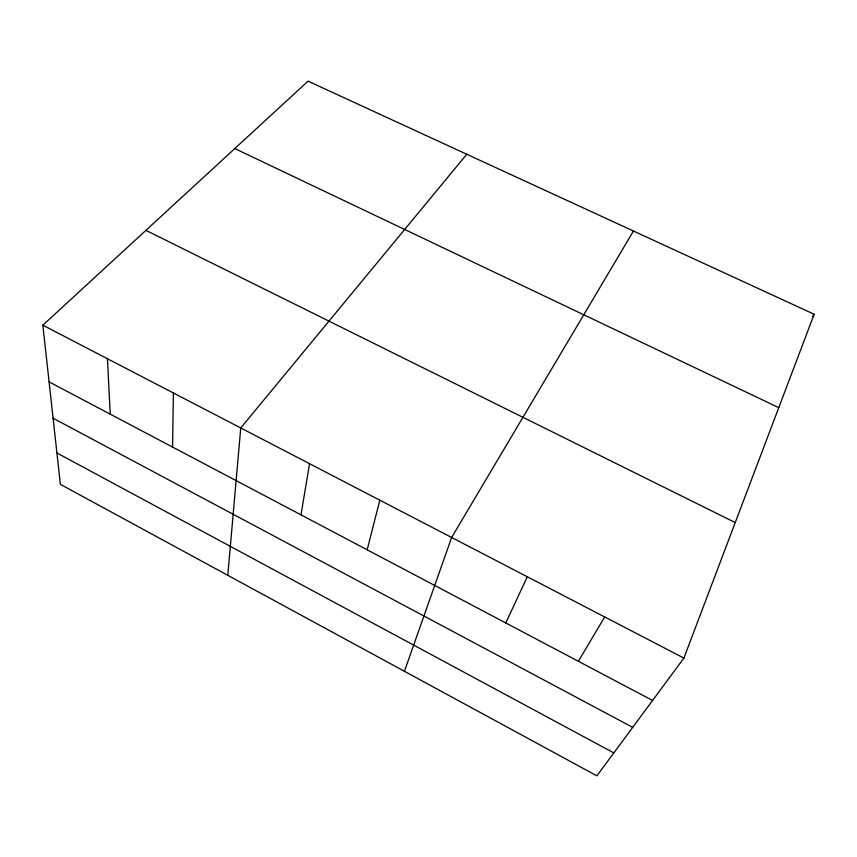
<?xml version="1.0" encoding="UTF-8"?>
<svg xmlns="http://www.w3.org/2000/svg" width="857" height="857" viewBox="0 0 857 857"><rect width="100%" height="100%" fill="white"/><g stroke="black" fill="none" stroke-linecap="round" stroke-linejoin="round"><path stroke-width="1.29" d="M172.546 447.054L173.403 392.988M227.791 575.315L240.753 427.964L466.776 154.26M300.989 514.853L309.548 463.68M367.171 549.787L379.822 500.177M404.429 671.277L451.639 537.478L633.462 231.026M683.897 658.09L814.15 314.251L308.049 81.158L42.85 325.189L60.376 484.355L596.879 775.842L683.897 658.09L42.85 325.189M505.78 622.964L527.301 576.761M578.389 661.283L604.688 616.954M812.757 316.49L814.15 314.251M234.797 148.561L778.767 407.653M145.915 230.351L735.231 522.577M49.095 381.89L652.584 700.458M53.102 418.227L632.702 727.357M56.926 452.967L613.816 752.917M107.446 358.729L110.221 414.156"/></g></svg>
